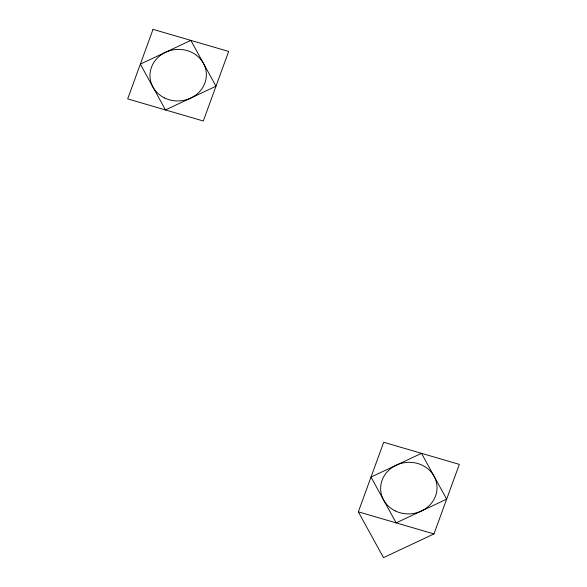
<?xml version="1.0" encoding="UTF-8"?>
<svg xmlns="http://www.w3.org/2000/svg" width="587" height="587" viewBox="0 0 587 587"><rect width="100%" height="100%" fill="white"/><g stroke="black" fill="none" stroke-linecap="round" stroke-linejoin="round"><path stroke-width="0.88" d="M358.341 511.827L383.693 442.282L459.32 464.383L433.969 533.928L383.48 557.65L358.341 511.827L433.969 533.928M153.031 29.35L127.68 98.895L203.307 120.995L228.659 51.451L153.031 29.35M190.841 40.4L140.352 64.122L165.49 109.945L215.987 86.223L190.841 40.4M421.51 453.333L371.013 477.055L396.159 522.878L446.648 499.155L421.51 453.333M164.609 97.985A28.22 25.777 -5 0 0 206.36 74.197A28.22 25.777 -5 0 0 163.531 53.336A28.22 25.777 -5 0 0 164.609 97.985M395.278 510.925A28.22 25.777 -5 0 0 437.029 487.129A28.22 25.777 -5 0 0 394.193 466.269A28.22 25.777 -5 0 0 395.278 510.925"/></g></svg>
